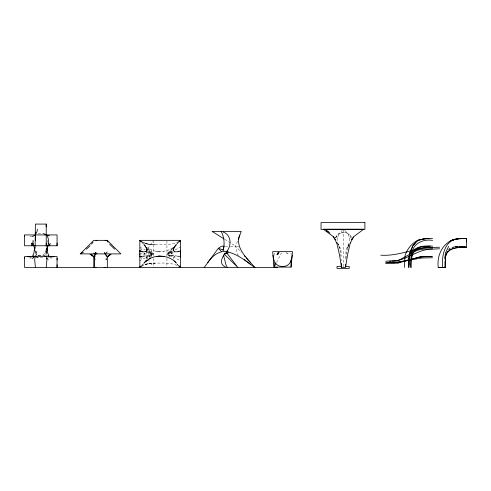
<?xml version="1.0" encoding="UTF-8"?>
<svg xmlns="http://www.w3.org/2000/svg" width="491" height="491" viewBox="0 0 491 491"><rect width="100%" height="100%" fill="white"/><g stroke="black" fill="none" stroke-linecap="round" stroke-linejoin="round"><path stroke-width="0.37" stroke-dasharray="2.46 1.84" d="M149.196 250.551L149.196 257.235M345.811 258.462L346.081 249.483L349.218 243.352M349.555 241.007C350.058 225.277 331.769 233.366 338.637 245.414M33.756 241.713L33.824 240.369M94.364 255.768L96.003 253.89L94.996 255.437L94.873 256.916L95.045 255.498L96.003 253.89L94.683 255.222M94.18 255.541L94.309 253.89L94.708 256.996M345.916 258.585L346.965 250.533L349.267 242.407M106.406 256.996L106.541 255.443M94.996 255.437L94.824 256.897L95.045 255.498M35.131 258.634L35.389 256.603M36.672 253.147L36.954 251.159M46.074 249.385C46.332 253.829 41.097 257.775 37.457 254.295M335.807 237.945C336.292 230.451 350.746 230.451 351.231 237.945M148.036 248.685L149.626 251.693L150.627 252.62C151.185 254.117 148.736 255.019 149.571 256.216L149.387 257.002M33.695 255.921L33.824 255.308L34.204 255.504M151.394 256.437L151.958 253.89L151.111 250.079M46.056 251.011L45.546 253.215L44.534 254.909M146.729 259.303L147.061 257.984L147.03 258.444L146.447 256.627L147.122 257.781L145.931 256.412L146.257 256.566L145.324 256.155L142.108 256.075L139.837 257.118L146.232 255.523L149.393 255.639M94.358 257.069L94.763 255.48L96.003 253.89M94.763 255.48L94.505 256.548M172.022 250.981L171.156 253.89L172.022 256.805M146.49 256.02L146.766 255.124M348.469 245.414L347.413 248.734L349.095 243.874M238.761 255.4L237.546 254.473L235.606 246.169L237.478 241.241M276.605 255.087L277.09 253.939M169.591 251.153L168.352 253.89L169.591 256.633M276.574 262.397L281.472 252.988M147.012 256.805L149.154 253.89L147.012 250.981M144.913 253.043L139.837 260.666L153.382 253.89L147.963 248.471M147.877 248.599L152.959 240.983M172.617 248.225L170.684 251.693L168.352 253.89L170.684 256.093L171.598 258.186M170.69 252.626L170.923 250.705L170.684 251.693L167.99 253.362M335.034 237.902L342.46 230.273M349.641 238.368L351.396 236.607M142.003 265.275L143.63 263.649M150.129 257.143L153.382 253.89L147.963 251.183M172.347 248.471L166.928 253.89L170.181 257.143M176.686 244.137L179.933 240.885M170.027 252.963L171.052 252.104L174.084 252.257M151.032 255.369L149.571 256.216L151.958 253.89L150.627 252.62M141.598 265.864L143.255 264.287M177.055 243.499L178.785 241.854M447.841 249.489L448.473 249.06L447.853 249.477M172.949 247.691L167.719 250.435L162.048 251.607L164.012 251.374M141.531 266.282L146.6 264.097L155.076 263.047L146.606 263.575M178.785 241.504C168.873 246.488 157.286 244.469 146.606 244.211M172.347 251.183L166.928 253.89L180.479 260.666M175.06 249.827L180.479 247.12M170.205 253.203L168.352 253.89L170.205 254.577M150.829 253.847L152.327 253.362M139.837 257.118L141.531 256.603L140.401 256.91M148.3 263.79L149.988 263.421L144.913 264.643L146.6 264.097L144.913 264.324M454.206 246.795L449.118 248.661L454.39 246.764M455.452 246.764L460.312 246.249L459.33 246.286M456.047 246.672L462.645 246.224M455.875 246.678L461.485 246.249M456.004 246.721L462.074 246.237M29.945 236.49L31.933 236.208M29.945 258.168L31.271 257.978M455.047 246.642L462.522 246.206M455.237 246.623L465.02 246.194M42.778 257.775L38.838 257.775M38.181 233.741L42.778 233.679M38.181 255.418L42.778 255.351M158.262 251.607L156.383 251.392L162.091 251.601M153.382 263.176C161.864 263.164 171.046 262.041 178.785 266.282M459.791 246.243L465.358 246.194L461.031 246.23M462.669 246.224L465.118 246.2L462.099 246.212M463.885 246.212L465.333 246.194M225.24 246.169L229.684 246.169M230.426 246.169L235.606 246.169L241.222 252.325M464.265 246.194L465.351 246.2M139.837 253.89L153.382 253.89M160.158 251.68L156.298 251.374L152.591 250.435L147.361 247.691M153.382 244.61L155.076 244.733L144.913 243.462M146.232 252.257L149.393 252.147M178.202 256.075C181.179 256.965 174.821 254.958 174.06 256.566L174.385 256.412L173.188 257.781L173.409 257.413L173.587 259.303M49.683 257.812L51.665 258.149M148.3 243.996L149.988 244.365L144.913 243.143L146.6 243.689L141.531 241.504M236.822 246.445L238.841 246.998M150.829 253.939L152.327 254.424M139.837 247.12L145.256 249.827M179.283 256.437L180.479 257.118C177.269 255.173 172.807 256.462 170.027 254.823M37.647 255.246L38.777 255.921M224.792 239.381L235.606 246.169M151.032 252.411C147.987 250.275 150.485 253.737 150.627 255.167M167.99 254.424C168.487 255.068 171.752 257.266 170.69 255.16M178.785 265.932L177.055 264.287M141.598 241.922L143.255 243.499M176.686 263.649L179.933 266.895M142.003 242.511L143.63 244.137M106.062 255.498L105.105 253.89L106.872 255.664M344.584 230.273L351.476 237.356M287.554 253.215L288.088 253.939M106.234 256.916L106.117 255.437L105.105 253.89L106.743 255.768M105.105 253.89L106.351 255.48L106.756 257.069M140.684 248.391L141.954 250.293M143.648 252.834L147.453 258.548M147.877 259.187L152.535 266.171M337.47 242.671L340.957 249.483L341.159 256.216M336.323 235.889L337.397 238.368M337.943 243.874L338.569 245.414M338.802 245.954L340.073 250.533L340.95 256.468M35.726 250.582L36.383 252.662M146.49 251.766L146.766 252.656M339.128 247.028L339.631 248.734M35.555 251.011L36.064 253.215M47.793 255.308L47.922 255.921M46.393 251.183L46.608 252.325M45.89 253.89L46.228 256.603M46.307 257.278L46.565 259.309M106.842 254.442L106.934 255.541M46.393 251.097L46.565 253.552L46.436 251.699M47.793 240.369L47.885 242.382M341.251 259.211L341.294 260.709M46.375 258.063L46.393 259.395M343.522 229.911L343.522 267.442M291.059 253.117L291.059 254.59M274.119 253.117L274.119 255.326M166.928 241.099L166.928 257.658M166.928 258.407L166.928 267.442M153.382 240.345L153.382 257.658M153.382 258.407L153.382 267.442M46.228 251.545L46.228 255.154M46.228 258.045L46.228 259.494M35.389 251.545L35.389 254.436M453.463 247.378A12.134 10.207 0 0 1 454.114 247.139M172.715 251.981L171.156 253.89L172.715 255.805L173.55 255.124L171.156 253.89L173.55 252.656L172.715 251.981M141.027 256.437L142.218 256.02L141.027 256.437M460.135 246.249L459.171 246.286L460.196 246.249M464.247 246.206L463.154 246.218L464.247 246.206M144.906 243.211L143.219 242.444L144.906 243.211"/><path stroke-width="0.74" d="M24.55 258.297L24.55 257.278M24.55 236.619L24.55 235.606M35.389 240.345L35.389 232.218M46.228 267.442L46.903 259.991M46.228 243.057L46.228 245.764L46.228 224.086L35.389 224.086L35.107 248.526M46.228 226.799L46.228 224.086M57.066 264.729L57.066 267.442L57.066 256.603L24.55 256.603L24.55 267.442L277.753 267.442M57.066 259.991L57.066 258.297M47.67 245.764L57.066 245.764L57.066 243.057M139.837 267.043L139.837 266.644M139.837 256.854L139.837 256.222M139.837 255.16L139.837 253.773M139.837 252.147L139.837 250.373M180.479 257.413L180.479 255.639M180.479 254.013L180.479 252.62M180.479 251.564L180.479 250.932M180.479 241.136L180.479 240.743M404.369 267.442L405.007 255.977A15.516 13.644 -90 0 1 405.695 253.681C407.855 248.415 411.728 243.757 416.675 240.897A15.657 14.276 0 0 1 419.197 239.792L426.808 238.589M408.672 267.442L409.199 255.203A23.089 21.745 -90 0 1 409.709 252.926L412.759 245.874L416.718 241.369A11.17 10.98 0.2 0 1 418.823 240.111L423.85 238.816L432.583 238.516M408.929 267.442L409.445 255.203A21.082 17.179 90 0 1 409.93 252.926L412.888 245.874L416.767 241.369A10.845 10.194 0.2 0 1 418.854 240.105L424.813 238.718M410.593 267.442L411.108 255.332A17.964 14.632 -90 0 1 411.599 253.184C413.397 243.333 423.334 238.73 432.583 240.412M411.286 267.442C410.691 259.96 411.157 249.913 419.811 247.292A12.103 10.182 0 0 1 421.511 246.783L430.233 246.194M438.236 267.442L445.153 267.442L445.147 266.41L445.153 267.442L438.236 267.435C436.929 257.21 440.973 246.31 450.222 241.075A15.687 14.3 0 0 1 453.175 239.755L458.594 238.718L466.45 238.516L466.45 247.47C459.852 247.501 451.591 246.758 447.123 252.718M445.153 267.442L445.527 256.824M466.45 241.824L466.45 240.412M466.45 240.05L466.45 238.516L463.885 238.528L457.538 238.835L452.659 240.13M445.153 265.821L445.159 264.324M408.929 264.747C406.29 249.103 419.75 244.757 432.583 246.194M445.153 264.477L445.19 261.586M445.159 263.354L445.22 260.42M46.884 250.091C47.983 245.126 50.248 239.51 46.369 235.023L43.392 233.452M345.566 266.693L345.633 264.446M32.989 240.658C32.351 244.23 35.211 247.249 34.517 250.772L34.487 248.219M445.22 260.518L445.429 257.554M106.234 258.383L106.154 259.616L106.185 259.279M411.403 259.487L412.219 254.682A7.948 7.064 -90 0 1 412.962 253.172C417.221 246.77 425.863 247.47 432.583 247.47M46.891 249.496L46.983 248.268L47.099 250.772L46.811 248.329L47.762 253.27L48.732 255.302L48.284 257.137M444.613 258.554L445.675 252.503L448.651 246.421M34.628 248.268L33.848 253.27L32.879 255.302L33.333 257.137M291.059 267.104L292.513 251.644L272.665 251.644L274.119 267.104L291.059 267.104L291.059 259.745M223.35 249.876C224.755 243.739 224.209 236.92 221.171 231.39M445.337 258.487L445.429 257.597M292.17 255.271C291.771 259.027 290.844 263.434 287.247 265.41A7.537 5.082 0 0 1 277.931 265.416C274.334 263.434 273.407 259.027 273.008 255.271M94.309 267.442L94.732 257.523M445.552 256.713L445.877 255.197M445.552 256.768L445.877 255.308M37.476 229.279L36.886 231.967L35.248 235.023L32.24 236.687M223.798 247.268L222.975 250.385M57.066 245.764L57.066 234.925L24.55 234.925L24.55 245.764L49.616 245.764L50.174 243.303M350.249 242.977L347.487 255.025L345.541 267.442L341.515 267.442M445.681 256.001L445.871 255.216M239.817 235.085C235.422 245.457 243.628 254.927 250.146 262.12M277.955 253.81L278.287 252.601L277.55 254.516L279.005 252.349L277.544 254.117L278.587 252.804L277.624 253.73L278.336 253.043M350.347 243.057L353.403 237M238.276 239.129L241.216 231.39L212.063 231.39L224.154 238.976M446.098 254.51L446.35 253.859M226.265 252.129C231.721 246.2 231.703 235.048 223.202 232.022M446.098 254.657C449.474 246.887 459.361 247.317 466.45 247.47L466.45 247.219M275.868 263.741L274.119 267.104L274.119 262.685M36.757 253.786L35.143 256.836L32.185 258.444M446.65 253.233L447.798 251.478M107.732 256.811L108.953 255.185M145.809 260.868L144.016 263.059L147.153 260.205L145.821 261.261L150.62 258.088L149.154 258.904C157.942 253.982 169.855 255.725 176.208 262.943L174.52 260.911M225.406 253.295C221.723 256.861 218.876 264.539 225.344 266.858M204.231 267.442L218.286 248.336L221.539 246.169L224.497 246.169M32.326 256.848L32.971 255.977M352.47 238.368L351.476 239.657L353.569 237.116M91.559 244.113L93.014 242.259M225.363 253.153L224.056 254.823L225.811 252.914M226.234 252.043L227.548 250.373M207.748 262.66C212.523 255.332 221.22 248.599 230.279 252.632C237.712 254.958 244.107 259.659 250.33 264.201M107.161 256.94L109.732 254.86L107.805 256.167M179.037 265.999L180.479 267.442L180.479 240.345L139.837 240.345L139.837 267.442L141.273 265.999M80.236 253.89L93.781 240.345L107.326 240.345L120.878 253.89L80.236 253.89L83.445 252.251M89.963 245.887L86.416 249.195M174.643 246.329L176.343 244.628L173.397 248.827L174.201 247.133L173.255 249.802L173.286 249.342L173.409 250.373L173.188 250.005L174.385 251.374L174.06 251.22C174.821 252.828 181.179 250.821 178.202 251.711M139.837 267.442L141.34 266.042M107.222 252.018L105.105 253.89L104.282 252.349M225.4 253.264L224.583 253.964L227.155 252.896L226.142 253.086L228.456 252.767M449.308 249.907L449.842 249.459M353.772 236.594L363.763 229.18L323.274 229.18L333.855 237.03M179.283 251.349L180.479 250.717M109.8 254.878L108.664 255.455L111.095 254.467M452.684 240.13L455.464 239.197L459.815 238.632L458.655 238.718M454.2 239.448L455.249 239.197M50.346 257.112L54.354 256.603M432.583 256.474L421.425 256.854A23.758 13.564 0 0 0 418.78 257.253C407.874 260.021 397.207 264.747 385.656 263.428M457.489 238.847C444.189 240.553 441.667 256.48 442.538 267.442M156.383 256.394L164.012 256.412M32.001 245.764L31.436 243.303L33.032 243.205M459.822 238.632L462.301 238.54M385.656 261.218L397.207 260.549A17.105 15.454 0 0 0 399.6 259.831L415.994 250.87A22.623 20.438 0 0 1 418.835 249.913L424.69 248.974L432.583 248.802M391.824 261.157C403.952 261.089 413.698 252.521 425.206 249.913A29.748 23.175 0 0 1 428.416 249.305L439.58 248.802M158.219 256.179L160.158 256.106M427.9 238.552L429.005 238.534M389.572 261.206L390.713 261.187M431.368 256.474L422.935 256.719A40.237 39.9 0 0 0 420.529 257.008L399.981 261.783A43.386 43.024 0 0 1 397.391 262.126L385.656 262.452M387.049 262.452L397.391 262.194A34.413 20.91 0 0 0 399.981 261.924L420.529 258.174A31.829 19.339 0 0 1 422.935 257.947L432.583 257.757M96.003 240.345L96.954 240.345M105.105 240.345L105.847 240.345M439.58 247.243L429.324 247.482A35.248 17.05 0 0 0 425.942 247.802C410.795 249.784 396.28 256.327 380.758 255.173M341.583 266.46L336.998 266.46L336.998 268.424L349.23 268.424L349.23 266.46L345.406 266.46M95.26 267.442L96.003 267.442M104.153 267.442L105.105 267.442M254.946 267.442L246.322 257.922M27.257 256.603L31.264 257.112M46.332 235.042L49.143 235.827L46.369 235.023M223.994 250.152L218.286 248.336L221.545 251.515M90.013 254.467L92.443 255.443L93.953 256.94M93.646 253.123L96.003 253.89L95.542 252.288L96.954 253.89M139.837 250.662L142.108 251.711L144.299 251.846L146.257 251.22L145.931 251.374L147.122 250.005L146.447 251.159L147.03 249.342L147.061 249.802L146.729 248.483L144.016 244.727L145.674 246.329M141.027 251.349L142.218 251.766M35.119 256.597L38.163 257.707M48.646 255.977L50.217 256.621M44.828 234.336L46.228 234.925M91.314 254.878L93.302 256.167M92.161 255.185L91.111 254.633L92.161 255.185L93.382 256.811M43.441 255.228L46.473 256.836L48.13 259.849M328.264 231.734L326.22 230.402L329.934 233.047M244.242 259.567L254.59 267.442M114.691 249.195L109.554 244.113M141.34 241.744L139.837 240.345L141.273 241.787M286.591 252.804L287.198 253.559M224.264 254.172L237.847 267.442L226.664 252.853M179.055 265.944L180.479 267.442M31.436 243.303L33.695 245.764M244.279 255.688L245.304 256.805M333.475 237.116L335.562 239.657M106.799 240.345L108.094 242.259M333.635 237L336.697 243.057M227.339 267.442L226.179 265.508L223.601 255.467M146.729 248.483L146.913 248.827L146.122 247.347M94.438 257.775L94.959 259.616M48.584 243.205L49.616 245.764M336.636 242.339L339.557 255.025L341.503 267.442M46.903 245.764L47.13 248.219M34.603 258.689L35.389 267.442M341.429 265.195L341.38 263.71L341.478 266.693M278.066 252.847L278.084 254.056M107.326 256.903L107.326 267.442M93.781 256.903L93.781 267.442M450.222 241.075A15.687 14.3 0 0 1 453.175 239.755M399.784 262.654A26.815 20.732 0 0 1 397.299 263.053M417.884 257.431A30.81 23.82 0 0 1 421.425 256.854M180.479 240.345L179.055 241.842L180.479 240.345M364.905 222.576L321.04 222.576L321.04 229.444L364.905 229.444L364.905 222.576M92.443 255.443L91.375 254.86L92.449 255.455"/></g></svg>
